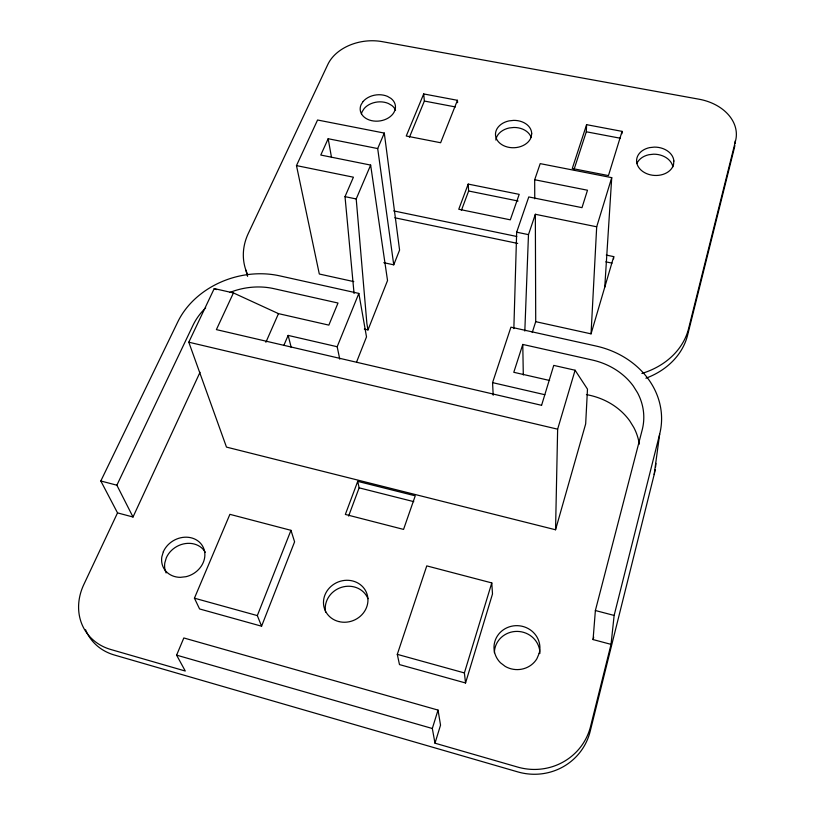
<?xml version="1.0" encoding="UTF-8"?>
<svg xmlns="http://www.w3.org/2000/svg" width="815" height="815" viewBox="0 0 815 815"><rect width="100%" height="100%" fill="white"/><g stroke="black" fill="none" stroke-linecap="round" stroke-linejoin="round"><path stroke-width="1.22" d="M229.759 292.493A64.1 52.201 -16.3 0 1 273.901 288.653L338.001 303.027L328.853 325.114L278.475 313.632L233.436 292.931L214.233 288.581L188.795 342.198L226.478 447.099L555.555 529.77L557.643 429.179L575.095 370.234L553.742 365.395L541.547 405.442M513.847 328.628L516.669 232.194L528.772 196.935L581.991 207.652L587.493 190.231L534.681 179.738L540.202 163.632L611.729 177.65L604.761 287.165M524.819 331.063L528.477 234.638L535.343 214.284L596.692 226.794L591.048 333.855L535.72 321.67L535.343 214.284M573.994 169.601L586.311 131.786L586.596 124.664L622.079 131.368L621.916 133.731M613.573 258.885L613.736 256.623L606.279 255.075M356.695 361.728L366.505 336.89L358.845 293.42L279.627 275.837A81.052 66.025 -16.3 0 0 177.823 321.823L100.816 480.993L117.523 512.89L83.792 584.6A57.458 49.165 -34 0 0 110.82 649.504L185.29 671.03L176.6 655.148L183.823 637.962L438.032 710.089L432.317 728.498L434.986 743.188L517.586 767.058A59.21 57.631 22 0 0 590.6 726.328L611.046 644.37L593.076 639.571L595.378 610.527L642.169 429.994A67.227 57.936 4.1 0 0 637.513 392.748L633.326 386.065A67.227 57.936 4.1 0 0 592.087 359.975L522.782 344.439L513.786 372.292L549.605 380.483M611.046 644.37L614.133 615.437L659.681 434.079A85.005 73.269 4.2 0 0 596.122 346.059L510.934 327.161L492.566 382.632L493.197 395.234M85.585 629.771A56.999 48.89 -34.3 0 0 114.344 655.005L517.78 771.897A58.721 57.233 23.8 0 0 590.152 731.452L654.17 474.554L659.681 434.079M593.076 639.571L593.707 637.116M555.555 529.77L585.669 423.902L587.483 389.142L575.095 370.234M591.048 333.855L613.736 256.623M465.548 682.98L492.494 593.972L491.781 582.919L426.765 565.885L397.292 654.353L399.482 664.592L465.548 682.98L464.387 672.925L491.781 582.919M596.692 226.794L611.729 177.65M622.079 131.368L608.459 175.592L572.273 168.511L586.596 124.664M434.986 743.188L440.538 725.136L438.032 710.089M532.246 332.5L535.72 321.67M461.392 210.402L468.635 191.005L468.197 184.088L519.196 194.357L510.312 219.836L458.764 209.251L468.197 184.088M348.616 516.048L359.13 487.849L357.724 481.37L415.243 495.826L403.557 529.404L345.346 514.438L357.724 481.37M261.584 626.205L294.592 541.822L290.975 530.331L229.891 514.336L194.428 598.19L199.583 608.948L261.584 626.205L257.326 615.6L290.975 530.331M457.449 100.306L440.63 142.737L406.247 136.013L423.698 93.939L457.449 100.306L457.602 102.67M364.325 329.097L367.993 329.932L387.532 280.554L370.642 165.088L320.774 155.044L328.17 138.733L377.691 148.564L393.747 264.834L383.804 262.685M393.747 264.834L399.584 250.073L384.293 133.079L317.565 120.009L296.477 165.598L319.317 274.023L353.791 281.613M339.753 359.14L337.176 346.732L358.845 293.42M409.446 137.195L424.37 101.05L423.698 93.939M367.993 329.932L366.872 323.463L356.206 198.952L370.642 165.088M377.691 148.564L384.293 133.079M354.067 293.481L345.01 196.639L353.415 177.201L296.477 165.598M283.824 345.448L288.143 335.413L337.176 346.732M265.894 342.269L278.475 313.632M117.523 512.89L133.008 517.005L200.021 372.282M233.436 292.931L216.393 329.617L541.517 405.299M133.008 517.005L116.871 485.2L192.972 325.348A64.1 52.201 -16.3 0 1 205.675 307.887M424.37 101.05L455.442 106.948M586.311 131.786L620.368 138.244M468.635 191.005L518.085 201.02M345.01 196.639L356.206 198.952M516.669 232.194L528.477 234.638M393.737 210.912L516.781 236.482M394.827 217.778L517.698 243.43M605.81 261.839L612.014 263.133M586.423 394.521L590.131 395.377A64.691 56.592 4.9 0 1 629.801 420.968L633.826 427.508A64.691 56.592 4.9 0 1 639.286 444.144M492.566 382.632L544.838 394.715M188.795 342.198L557.643 429.179M359.13 487.849L413.776 501.643M100.816 480.993L116.871 485.2M595.378 610.527L614.133 615.437M194.428 598.19L257.326 615.6M397.292 654.353L464.387 672.925M176.6 655.148L432.317 728.498M214.233 288.581L216.515 289.61M288.143 335.413L291.24 347.516M328.17 138.733L331.522 157.509M522.782 344.439L523.301 374.961M534.681 179.738L534.752 198.809M734.855 145.528A45.935 34.322 4.7 0 1 734.407 147.739L687.605 335.148A76.559 62.938 4.4 0 1 645.928 378.221M735.171 141.005A45.935 34.322 4.7 0 1 735.12 143.277M641.884 373.464A77.058 63.163 4.3 0 0 688.593 328.598L735.599 140.608A46.221 34.403 4.6 0 0 699.066 99.216L382.194 41.636A43.44 31.591 -7.4 0 0 327.854 64.416L248.32 233.396A73.248 57.916 -11.3 0 0 247.78 274.787M247.587 276.336A72.79 57.743 -11.3 0 1 245.987 270.223M495.826 140.027A18.012 13.651 -2 0 1 509.202 127.975L513.837 127.466A18.012 13.651 -2 0 1 531.125 137.317M361.422 113.998A17.614 13.111 -7.3 0 1 362.145 111.726L364.173 108.548A17.614 13.111 -7.3 0 1 388.368 103.474L391.832 105.502A17.614 13.111 -7.3 0 1 395.55 110.249M636.861 163.571A18.562 14.13 3.8 0 1 648.893 154.718L653.62 154.188A18.562 14.13 3.8 0 1 672.884 166.841M325.603 612.065A22.321 20.589 -23.4 0 1 341.454 587.34A22.321 20.589 -23.4 0 1 367.983 598.699M655.178 469.644A81.164 71.221 5.1 0 1 654.17 474.554M655.902 463.389A81.164 71.221 5.1 0 1 655.545 467.148M494.379 652.713A22.789 21.822 6.6 0 1 517.26 631.401A22.789 21.822 6.6 0 1 539.927 653.365M166.117 572.965A22.178 19.183 -29.9 0 1 164.803 562.92L166.321 557.776A22.178 19.183 -29.9 0 1 185.463 543.564A22.178 19.183 -29.9 0 1 205.299 552.264M673.873 161.013L673.506 164.701A18.674 14.161 3.7 0 1 654.598 175.439A18.674 14.161 3.7 0 1 636.76 162.725A18.674 14.161 3.7 0 1 649.565 147.627L654.323 147.108A18.674 14.161 3.7 0 1 673.873 161.013M531.706 133.772L531.085 137.328A18.124 13.682 -2.1 0 1 511.963 147.719A18.124 13.682 -2.1 0 1 495.53 135.463A18.124 13.682 -2.1 0 1 509.029 120.885L513.684 120.376A18.124 13.682 -2.1 0 1 531.706 133.772M163.346 551.714L161.818 556.879A22.351 19.285 -29.6 0 0 180.258 577.346L185.952 576.704A22.351 19.285 -29.6 0 0 200.531 543.269A22.351 19.285 -29.6 0 0 163.346 551.714M539.163 653.447L536.881 658.754A22.973 21.964 6.1 0 1 505.269 666.436L500.522 662.829A22.973 21.964 6.1 0 1 511.117 626.327A22.973 21.964 6.1 0 1 539.163 653.447M363.144 101.468L361.106 104.656A17.716 13.142 -7.2 0 0 369.378 120.019A17.716 13.142 -7.2 0 0 391.669 115.353A17.716 13.142 -7.2 0 0 390.966 98.411L387.482 96.374A17.716 13.142 -7.2 0 0 363.144 101.468M338.612 621.519A22.504 20.701 -23 0 0 367.524 595.908A22.504 20.701 -23 0 0 331.033 586.362A22.504 20.701 -23 0 0 338.612 621.519"/></g></svg>
